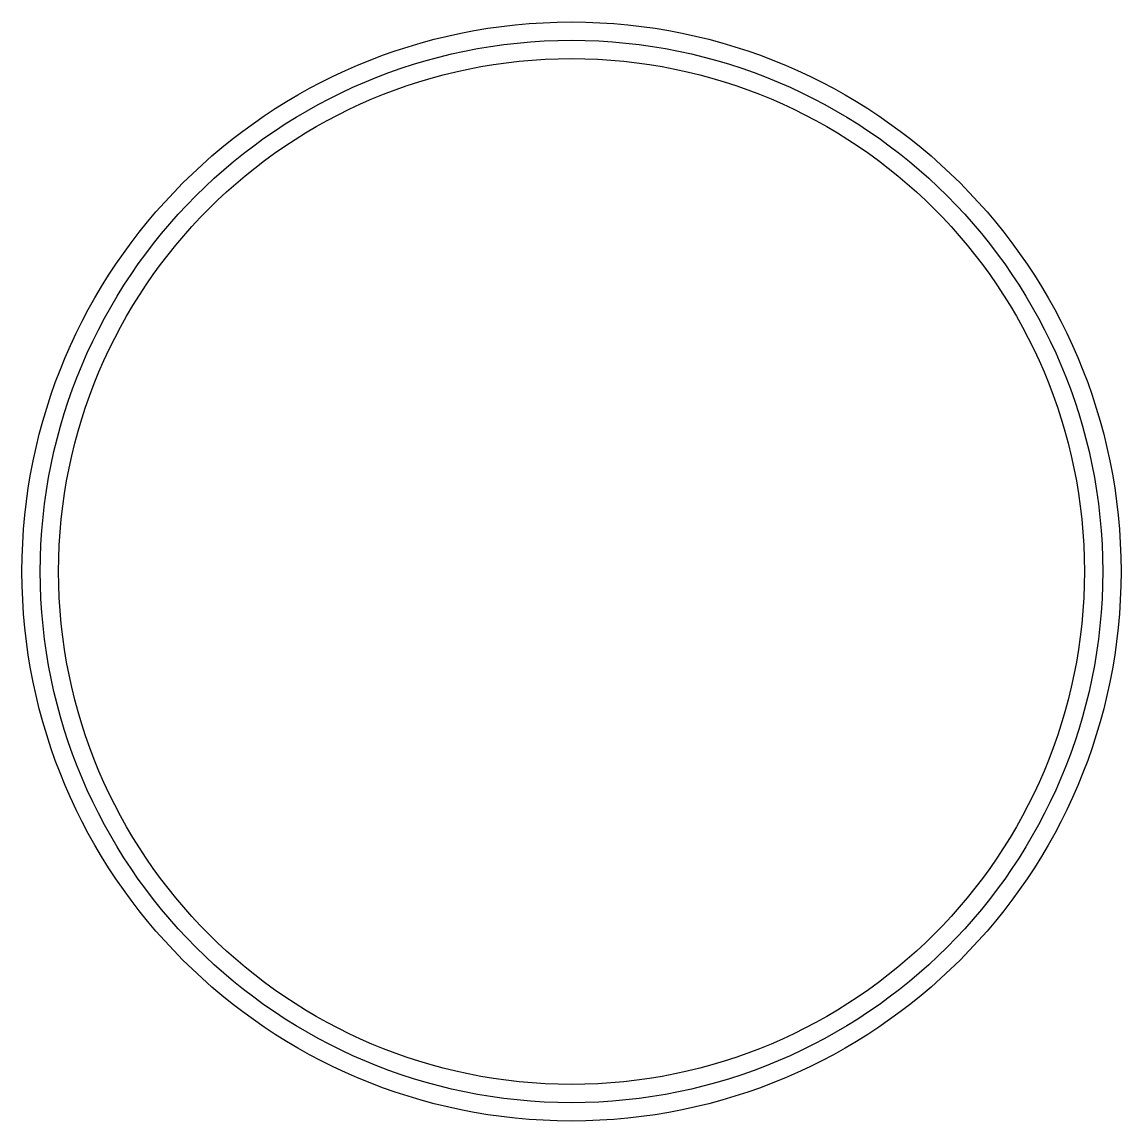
# Model space of a CAD drawing. Header units: millimetres. Extents: x -60 to 60, y -60 to 60.
import ezdxf

# ---------------------------------------------------------------- set-up
doc = ezdxf.new("R2010")
doc.units = ezdxf.units.MM
doc.layers.get('0').update_dxf_attribs({"linetype": 'CONTINUOUS'})

msp = doc.modelspace()

# ---------------------------------------------------------------- linework, layer by layer
for radius in [60, 60, 58, 58, 56]:
    msp.add_circle((0, 0), radius)

doc.saveas('drawing.dxf')
